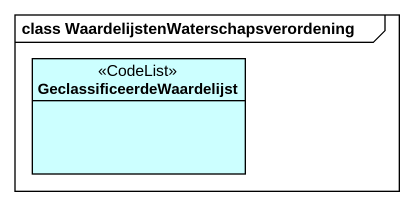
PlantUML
@startuml
mainframe class WaardelijstenWaterschapsverordening
hide circle
hide empty members
class GeclassificeerdeWaardelijst <<CodeList>> #CCFFFF
@enduml
